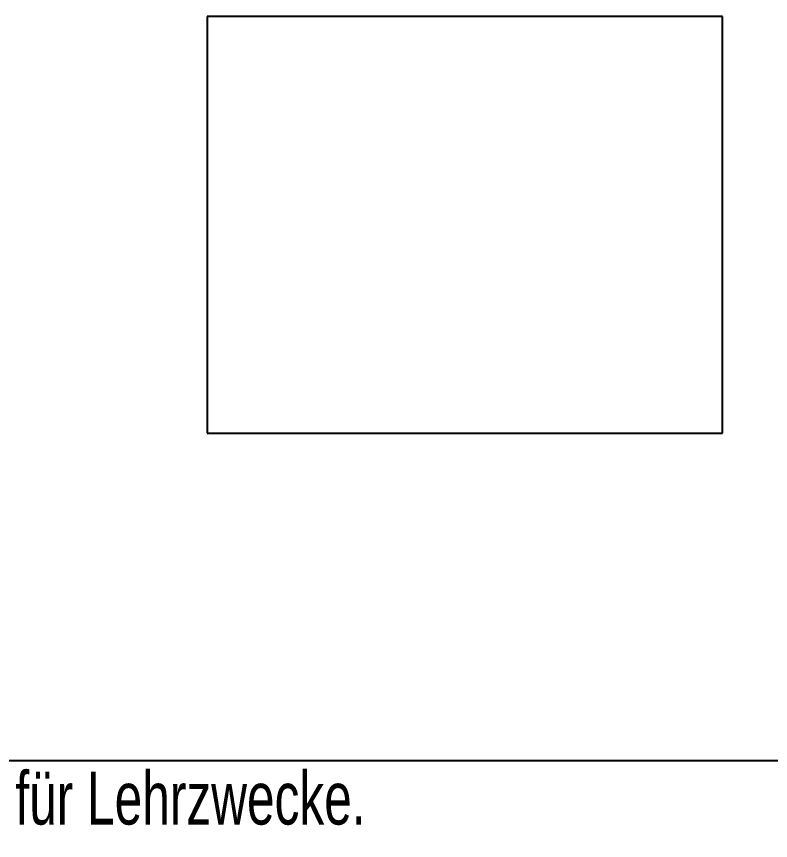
# Model space of a CAD drawing. Header units: millimetres. Extents: x -138 to 138, y -82 to 75.
# Drawn here: x -68.8 to 0, y -82.3 to -7.2 of the extents above; entities that cross this region are included whole.
import ezdxf

# ---------------------------------------------------------------- set-up
doc = ezdxf.new("R2010")
doc.units = ezdxf.units.MM
doc.styles.add('SLDTEXTSTYLE0', font='TXT', dxfattribs={"width": 0.7})

msp = doc.modelspace()

# ---------------------------------------------------------------- linework, layer by layer
at = {"color": 7, "linetype": 'Continuous', "lineweight": 25}
for p, q in [((-4.375, -7.15), (-51.375, -7.15)), ((-51.375, -7.15), (-51.375, -45.15)), ((-4.375, -45.15), (-4.375, -7.15)), ((-51.375, -45.15), (-4.375, -45.15)), ((-137.5, -75), (137.5, -75))]:
    msp.add_line(p, q, dxfattribs=at)

# ---------------------------------------------------------------- texts
at = {"color": 7, "linetype": 'Continuous', "insert": (-137.5, -76.02), "char_height": 4.83362, "attachment_point": 1, "style": 'SLDTEXTSTYLE0'}
msp.add_mtext('SOLIDWORKS Lehrprodukt - Nur für Lehrzwecke.', dxfattribs=at)

doc.saveas('drawing.dxf')
